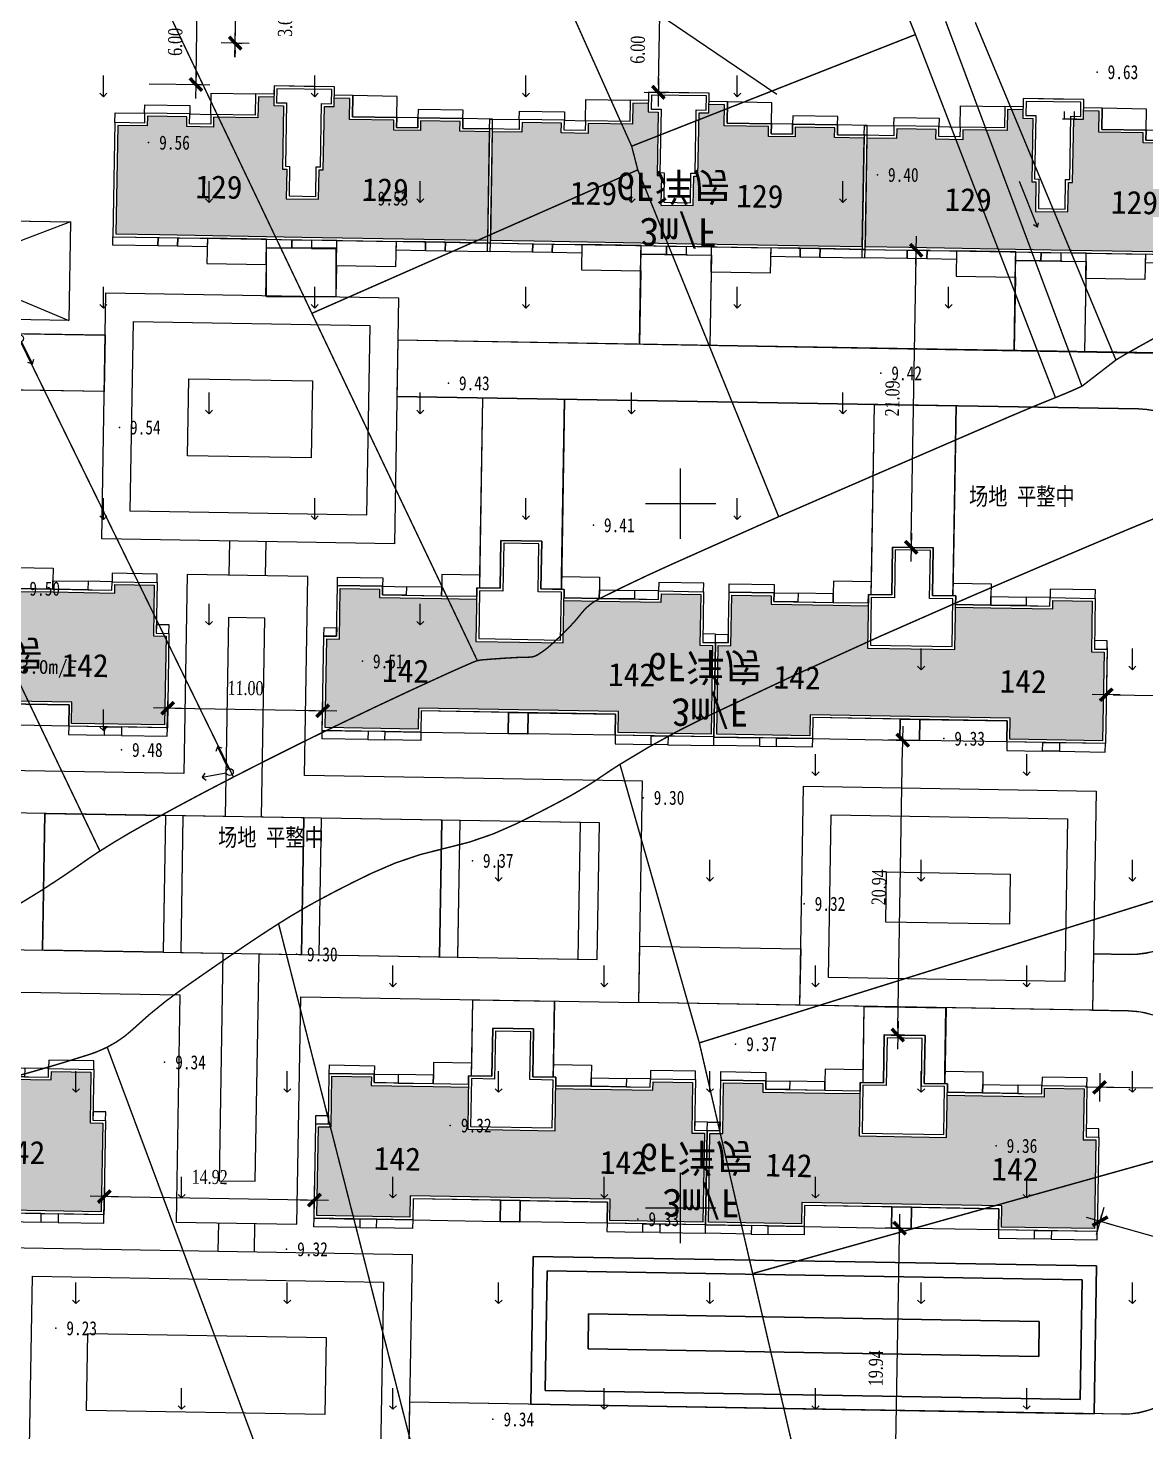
# Model space of a CAD drawing. Header units: millimetres. Extents: x -439850 to 440374, y 3556331 to 3581716.
# Drawn here: x 439839.4 to 439918.8, y 3581434.3 to 3581533.9 of the extents above; entities that cross this region are included whole.
import ezdxf
from ezdxf.enums import TextEntityAlignment as Align

# ---------------------------------------------------------------- set-up
doc = ezdxf.new("R2010")
doc.units = ezdxf.units.MM
doc.header["$LTSCALE"] = 1000
doc.header["$MEASUREMENT"] = 0
for name, color, linetype in [('18标注', 7, 'Continuous'), ('dx', 250, 'Continuous'), ('建筑外轮廓线', 6, 'Continuous'), ('文字', 7, 'Continuous'), ('标注', 7, 'Continuous'), ('道路', 7, 'Continuous'), ('铺装', 6, 'Continuous')]:
    doc.layers.add(name, color=color, linetype=linetype)
doc.styles.add('-黑体', font='simhei.ttf')
doc.styles.add('HZ', font='', dxfattribs={"width": 0.8})
doc.styles.add('坐标标注', font='times.ttf', dxfattribs={"width": 0.75})
doc.styles.add('样式 1', font='simhei.ttf')
doc.styles.get('HZ').set_extended_font_data('SimSun')
doc.dimstyles.new('FAST', dxfattribs={"dimtxt": 1, "dimasz": 0.5, "dimexe": 0.5, "dimexo": 0.5, "dimgap": 1, "dimtad": 1, "dimzin": 4, "dimdsep": 46, "dimtxsty": '坐标标注', "dimblk": '尺寸起止点', "dimcen": 1, "dimadec": 1, "dimazin": 1, "dimtfac": 1, "dimtmove": 2, "dimatfit": 3, "dimldrblk": 'ARCHTICK', "dimfxl": 1.25, "dimarcsym": 0})

# ---------------------------------------------------------------- blocks, each defined once
blk = doc.blocks.new('GC120')
for p, q in [((0, -1.5), (0, 1.5)), ((-0.5, -1), (0, -1.5)), ((0, -1.5), (-0.5, -1)), ((0, -1.5), (0.5, -1))]:
    blk.add_line(p, q)
blk = doc.blocks.new('GC119')
for p, q in [((-1, 0), (1, 0)), ((-0.7, 0), (-0.7, 1)), ((0.7, 0), (0.7, 1))]:
    blk.add_line(p, q)
blk = doc.blocks.new('GC264')
at = {"linetype": 'Continuous'}
for p, q in [((0, 0), (7, 0)), ((7, 0), (6.5, 0.4)), ((7, 0), (6.5, -0.4))]:
    blk.add_line(p, q, dxfattribs=at)
blk = doc.blocks.new('GC154')
for p, q in [((4, 0), (0.5, 0)), ((4, 0), (3.5, 0.5)), ((3.5, -0.5), (4, 0))]:
    blk.add_line(p, q)
blk.add_circle((0, 0), 0.5)
blk = doc.blocks.new('agdfhafdgasfaf')
at = {"ltscale": 0.02}
h = blk.add_hatch(color=31, dxfattribs=at)
h.dxf.hatch_style = 1
h.paths.add_polyline_path([(439567.911, 3580675.675), (439567.011, 3580675.675), (439567.011, 3580679.275), (439564.211, 3580679.275), (439564.211, 3580678.675), (439559.811, 3580678.675), (439557.311, 3580678.675), (439557.311, 3580675.675), (439551.111, 3580675.675), (439551.111, 3580678.675), (439548.611, 3580678.675), (439544.211, 3580678.675), (439544.211, 3580679.275), (439541.411, 3580679.275), (439541.411, 3580675.675), (439540.511, 3580675.675), (439540.511, 3580669.375), (439547.111, 3580669.375), (439547.111, 3580670.875), (439561.311, 3580670.875), (439561.311, 3580669.375), (439567.911, 3580669.375)])
h.paths.add_polyline_path([(439560.037, 3580672.273), (439564.373, 3580672.296), (439564.36, 3580674.698), (439560.025, 3580674.675)], flags=24)
h.paths.add_polyline_path([(439543.976, 3580672.296), (439548.311, 3580672.273), (439548.324, 3580674.676), (439543.989, 3580674.698)], flags=24)
at = {"layer": '建筑外轮廓线', "color": 6}
blk.add_lwpolyline([(439540.311, 3580675.875), (439541.211, 3580675.875), (439541.211, 3580679.475), (439544.411, 3580679.475), (439544.411, 3580678.875), (439548.611, 3580678.875), (439551.111, 3580678.875), (439551.111, 3580679.475), (439551.111, 3580679.475), (439552.761, 3580679.475), (439552.761, 3580682.875), (439555.661, 3580682.875), (439555.661, 3580679.475), (439557.311, 3580679.475), (439557.311, 3580679.475), (439557.311, 3580679.475), (439557.311, 3580678.875), (439559.811, 3580678.875), (439564.011, 3580678.875), (439564.011, 3580679.475), (439567.211, 3580679.475), (439567.211, 3580675.875), (439568.111, 3580675.875), (439568.111, 3580669.175), (439561.111, 3580669.175), (439561.111, 3580670.675), (439561.111, 3580670.675), (439547.311, 3580670.675), (439547.311, 3580669.175), (439547.311, 3580669.175), (439540.311, 3580669.175), (439540.311, 3580675.875)], dxfattribs=at)
blk.add_lwpolyline([(439551.111, 3580679.475), (439551.111, 3580675.675), (439557.311, 3580675.675), (439557.311, 3580679.475), (439555.661, 3580679.475), (439555.661, 3580682.875), (439552.761, 3580682.875), (439552.761, 3580679.475)], close=True, dxfattribs=at)
at = {"layer": '建筑外轮廓线', "color": 8}
for points in [[(439551.311, 3580679.275), (439551.311, 3580675.875), (439557.111, 3580675.875), (439557.111, 3580679.275), (439555.461, 3580679.275), (439555.461, 3580682.675), (439552.961, 3580682.675), (439552.961, 3580679.275)], [(439541.211, 3580680.075), (439544.411, 3580680.075), (439544.411, 3580679.475), (439541.211, 3580679.475)], [(439567.211, 3580680.075), (439564.011, 3580680.075), (439564.011, 3580679.475), (439567.211, 3580679.475)], [(439544.411, 3580679.475), (439546.111, 3580679.475), (439546.111, 3580678.875), (439544.411, 3580678.875)], [(439546.111, 3580678.875), (439548.611, 3580678.875), (439548.611, 3580679.475), (439546.111, 3580679.475)], [(439562.311, 3580678.875), (439559.811, 3580678.875), (439559.811, 3580679.475), (439562.311, 3580679.475)], [(439564.011, 3580679.475), (439562.311, 3580679.475), (439562.311, 3580678.875), (439564.011, 3580678.875)], [(439540.311, 3580676.475), (439541.211, 3580676.475), (439541.211, 3580675.875), (439540.311, 3580675.875)], [(439568.111, 3580676.475), (439567.211, 3580676.475), (439567.211, 3580675.875), (439568.111, 3580675.875)], [(439553.511, 3580670.675), (439547.311, 3580670.675), (439547.311, 3580669.175), (439553.511, 3580669.175)], [(439553.511, 3580669.175), (439554.911, 3580669.175), (439554.911, 3580670.675), (439553.511, 3580670.675)], [(439554.911, 3580669.175), (439553.511, 3580669.175), (439553.511, 3580670.675), (439554.911, 3580670.675)], [(439554.911, 3580670.675), (439561.111, 3580670.675), (439561.111, 3580669.175), (439554.911, 3580669.175)], [(439540.311, 3580669.175), (439543.561, 3580669.175), (439543.561, 3580668.575), (439540.311, 3580668.575)], [(439543.561, 3580668.575), (439544.761, 3580668.575), (439544.761, 3580669.175), (439543.561, 3580669.175)], [(439544.761, 3580669.175), (439547.311, 3580669.175), (439547.311, 3580668.575), (439544.761, 3580668.575)], [(439563.661, 3580669.175), (439561.111, 3580669.175), (439561.111, 3580668.575), (439563.661, 3580668.575)], [(439564.861, 3580668.575), (439563.661, 3580668.575), (439563.661, 3580669.175), (439564.861, 3580669.175)], [(439568.111, 3580669.175), (439564.861, 3580669.175), (439564.861, 3580668.575), (439568.111, 3580668.575)]]:
    blk.add_lwpolyline(points, close=True, dxfattribs=at)
for points in [[(439551.311, 3580680.375), (439548.611, 3580680.375), (439548.611, 3580679.475), (439548.611, 3580678.875), (439551.111, 3580678.875), (439551.111, 3580678.875), (439551.111, 3580679.475), (439551.311, 3580679.475), (439551.311, 3580680.375)], [(439557.111, 3580680.375), (439559.811, 3580680.375), (439559.811, 3580679.475), (439559.811, 3580678.875), (439557.311, 3580678.875), (439557.311, 3580678.875), (439557.311, 3580679.475), (439557.111, 3580679.475), (439557.111, 3580680.375)], [(439557.111, 3580680.375), (439559.811, 3580680.375), (439559.811, 3580679.475), (439559.811, 3580678.875), (439557.311, 3580678.875), (439557.311, 3580678.875), (439557.311, 3580679.475), (439557.111, 3580679.475), (439557.111, 3580680.375)], [(439557.311, 3580678.675), (439559.811, 3580678.675), (439564.211, 3580678.675), (439564.211, 3580679.275), (439567.011, 3580679.275), (439567.011, 3580675.675), (439567.911, 3580675.675), (439567.911, 3580669.375), (439561.311, 3580669.375), (439561.311, 3580670.875), (439547.111, 3580670.875), (439547.111, 3580669.375), (439540.511, 3580669.375), (439540.511, 3580675.675), (439541.411, 3580675.675), (439541.411, 3580679.275), (439544.211, 3580679.275), (439544.211, 3580678.675), (439548.611, 3580678.675), (439551.111, 3580678.675)]]:
    blk.add_lwpolyline(points, dxfattribs=at)
at = {"layer": '建筑外轮廓线', "color": 3, "style": '样式 1'}
for rotation, p in [(359.70252, (439546.15, 3580673.504)), (0.29748, (439562.199, 3580673.504))]:
    blk.add_text('142', height=1.6384, rotation=rotation, dxfattribs=at).set_placement(p, align=Align.MIDDLE_CENTER)
blk = doc.blocks.new('sagfghag5ag1asdfagsd')
at = {"ltscale": 0.02}
h = blk.add_hatch(color=121, dxfattribs=at)
h.dxf.hatch_style = 1
h.paths.add_polyline_path([(439529.794, 3580670), (439527.694, 3580670), (439527.694, 3580670.7), (439524.894, 3580670.7), (439524.894, 3580670), (439522.994, 3580670), (439522.994, 3580670.7), (439519.844, 3580670.7), (439519.844, 3580672.2), (439518.744, 3580672.2), (439518.744, 3580671.6), (439518.044, 3580671.6), (439518.044, 3580667.1), (439517.744, 3580667.1), (439517.744, 3580665), (439515.444, 3580665), (439515.444, 3580667.1), (439515.144, 3580667.1), (439515.144, 3580671.6), (439514.444, 3580671.6), (439514.444, 3580672.2), (439513.344, 3580672.2), (439513.344, 3580670.7), (439510.194, 3580670.7), (439510.194, 3580670), (439508.294, 3580670), (439508.294, 3580670.7), (439505.494, 3580670.7), (439505.494, 3580670), (439503.394, 3580670), (439503.394, 3580662.3), (439506.494, 3580662.3), (439516.594, 3580662.3), (439526.694, 3580662.3), (439529.794, 3580662.3)])
h.paths.add_polyline_path([(439520.287, 3580664.536), (439524.631, 3580664.527), (439524.636, 3580666.957), (439520.292, 3580666.966)], flags=24)
h.paths.add_polyline_path([(439508.483, 3580664.527), (439512.827, 3580664.536), (439512.823, 3580666.966), (439508.478, 3580666.957)], flags=24)
at = {"layer": '建筑外轮廓线', "color": 6}
blk.add_lwpolyline([(439516.594, 3580673), (439514.444, 3580673), (439514.444, 3580672.4), (439513.144, 3580672.4), (439513.144, 3580670.9), (439509.994, 3580670.9), (439509.994, 3580670.2), (439508.494, 3580670.2), (439508.494, 3580670.9), (439505.294, 3580670.9), (439505.294, 3580670.2), (439503.194, 3580670.2), (439503.194, 3580662.1), (439506.494, 3580662.1), (439516.594, 3580662.1), (439526.694, 3580662.1), (439529.994, 3580662.1), (439529.994, 3580670.2), (439527.894, 3580670.2), (439527.894, 3580670.9), (439524.694, 3580670.9), (439524.694, 3580670.2), (439523.194, 3580670.2), (439523.194, 3580670.9), (439520.044, 3580670.9), (439520.044, 3580672.4), (439518.744, 3580672.4), (439518.744, 3580673), (439516.594, 3580673)], dxfattribs=at)
blk.add_lwpolyline([(439514.444, 3580673), (439514.444, 3580671.6), (439515.144, 3580671.6), (439515.144, 3580667.1), (439515.444, 3580667.1), (439515.444, 3580665), (439517.744, 3580665), (439517.744, 3580667.1), (439518.044, 3580667.1), (439518.044, 3580671.6), (439518.744, 3580671.6), (439518.744, 3580673)], close=True, dxfattribs=at)
at = {"layer": '建筑外轮廓线', "color": 8}
for points in [[(439514.644, 3580672.8), (439514.644, 3580671.8), (439515.344, 3580671.8), (439515.344, 3580667.3), (439515.644, 3580667.3), (439515.644, 3580665.2), (439517.544, 3580665.2), (439517.544, 3580667.3), (439517.844, 3580667.3), (439517.844, 3580671.8), (439518.544, 3580671.8), (439518.544, 3580672.8)], [(439509.994, 3580670.9), (439509.994, 3580672.4), (439513.144, 3580672.4), (439513.144, 3580670.9)], [(439523.194, 3580670.9), (439523.194, 3580672.4), (439520.044, 3580672.4), (439520.044, 3580670.9)], [(439503.194, 3580670.9), (439505.294, 3580670.9), (439505.294, 3580670.2), (439503.194, 3580670.2)], [(439505.294, 3580671.5), (439508.494, 3580671.5), (439508.494, 3580670.9), (439505.294, 3580670.9)], [(439508.494, 3580670.9), (439509.994, 3580670.9), (439509.994, 3580670.2), (439508.494, 3580670.2)], [(439524.694, 3580670.9), (439523.194, 3580670.9), (439523.194, 3580670.2), (439524.694, 3580670.2)], [(439527.894, 3580671.5), (439524.694, 3580671.5), (439524.694, 3580670.9), (439527.894, 3580670.9)], [(439529.994, 3580670.9), (439527.894, 3580670.9), (439527.894, 3580670.2), (439529.994, 3580670.2)], [(439503.194, 3580662.1), (439506.394, 3580662.1), (439506.394, 3580661.5), (439503.194, 3580661.5)], [(439506.394, 3580662.1), (439507.794, 3580662.1), (439507.794, 3580661.5), (439506.394, 3580661.5)], [(439507.794, 3580662.1), (439509.894, 3580662.1), (439509.894, 3580661.5), (439507.794, 3580661.5)], [(439509.894, 3580662.1), (439509.894, 3580660.3), (439514.094, 3580660.3), (439514.094, 3580662.1)], [(439514.094, 3580662.1), (439515.894, 3580662.1), (439515.894, 3580661.5), (439514.094, 3580661.5)], [(439515.894, 3580662.1), (439517.294, 3580662.1), (439517.294, 3580661.5), (439515.894, 3580661.5)], [(439519.094, 3580662.1), (439517.294, 3580662.1), (439517.294, 3580661.5), (439519.094, 3580661.5)], [(439523.294, 3580662.1), (439523.294, 3580660.3), (439519.094, 3580660.3), (439519.094, 3580662.1)], [(439525.394, 3580662.1), (439523.294, 3580662.1), (439523.294, 3580661.5), (439525.394, 3580661.5)], [(439526.794, 3580662.1), (439525.394, 3580662.1), (439525.394, 3580661.5), (439526.794, 3580661.5)], [(439529.994, 3580662.1), (439526.794, 3580662.1), (439526.794, 3580661.5), (439529.994, 3580661.5)]]:
    blk.add_lwpolyline(points, close=True, dxfattribs=at)
blk.add_lwpolyline([(439514.444, 3580672.2), (439513.344, 3580672.2), (439513.344, 3580670.7), (439510.194, 3580670.7), (439510.194, 3580670), (439508.294, 3580670), (439508.294, 3580670.7), (439505.494, 3580670.7), (439505.494, 3580670), (439503.394, 3580670), (439503.394, 3580662.3), (439506.494, 3580662.3), (439516.594, 3580662.3), (439526.694, 3580662.3), (439529.794, 3580662.3), (439529.794, 3580670), (439527.694, 3580670), (439527.694, 3580670.7), (439524.894, 3580670.7), (439524.894, 3580670), (439522.994, 3580670), (439522.994, 3580670.7), (439519.844, 3580670.7), (439519.844, 3580672.2), (439518.744, 3580672.2)], dxfattribs=at)
at = {"layer": '建筑外轮廓线', "color": 3, "style": '样式 1'}
for rotation, p in [(0.11317, (439510.653, 3580665.756)), (359.88683, (439522.461, 3580665.756))]:
    blk.add_text('129', height=1.6384, rotation=rotation, dxfattribs=at).set_placement(p, align=Align.MIDDLE_CENTER)
blk = doc.blocks.new('saffaghtedy')
at = {"layer": '道路', "color": 145, "ltscale": 0.02}
blk.add_line((-7.1, 91.868), (10.4, 84.868), dxfattribs=at)
blk.add_lwpolyline([(10.4, 91.868), (10.4, 84.868), (-7.1, 84.868), (-7.1, 91.868)], close=True, dxfattribs=at)
blk.add_lwpolyline([(10.4, 91.868), (-7.1, 84.868)], dxfattribs=at)
blk = doc.blocks.new('尺寸起止点')
for p, q in [((0, -2), (0, 2)), ((-2, 0), (2, 0))]:
    blk.add_line(p, q)
blk.add_lwpolyline([(-0.88, -0.88, 0.5, 0.5, 0), (0.88, 0.88, 0, 0, 0)], format="xyseb")
blk = doc.blocks.new('*D104')
at = {"layer": '18标注', "color": 0, "lineweight": -2, "ltscale": 0.02, "transparency": 16777216}
for p, q in [((439849.28, 3581484.163), (439849.314, 3581486.157)), ((439849.806, 3581485.649), (439859.809, 3581485.48)), ((439860.284, 3581483.977), (439860.317, 3581485.971))]:
    blk.add_line(p, q, dxfattribs=at)
at = {"layer": 'Defpoints', "color": 0, "ltscale": 0.02, "transparency": 16777216}
for p in [(439860.309, 3581485.471), (439849.272, 3581483.663), (439860.275, 3581483.477)]:
    blk.add_point(p, dxfattribs=at)
at = {"layer": '18标注', "color": 0, "lineweight": -2, "ltscale": 0.02, "transparency": 16777216, "xscale": 0.5, "yscale": 0.5, "zscale": 0.5}
for p, rotation in [((439849.306, 3581485.657), 179.031662861046), ((439860.309, 3581485.471), 359.031662861046)]:
    blk.add_blockref('尺寸起止点', p, dxfattribs=dict(at, rotation=rotation))
at = {"layer": '18标注', "color": 0, "ltscale": 0.02, "transparency": 16777216, "insert": (439854.833, 3581487.074), "char_height": 1, "attachment_point": 5, "rotation": 359.03166, "style": '坐标标注'}
blk.add_mtext('11.00', dxfattribs=at)
blk = doc.blocks.new('_ArchTick')
at = {"color": 0, "linetype": 'ByBlock', "const_width": 0.4}
blk.add_lwpolyline([(-0.5, -0.5), (0.5, 0.5)], dxfattribs=at)
blk = doc.blocks.new('*D105')
at = {"layer": '18标注', "color": 0, "lineweight": -2, "ltscale": 0.02, "transparency": 16777216}
for p, q in [((439844.78, 3581449.595), (439844.812, 3581451.485)), ((439859.698, 3581449.343), (439859.73, 3581451.233)), ((439845.304, 3581450.977), (439859.222, 3581450.741))]:
    blk.add_line(p, q, dxfattribs=at)
at = {"layer": 'Defpoints', "color": 0, "ltscale": 0.02, "transparency": 16777216}
for p in [(439859.722, 3581450.733), (439844.772, 3581449.095), (439859.69, 3581448.843)]:
    blk.add_point(p, dxfattribs=at)
at = {"layer": '18标注', "color": 0, "lineweight": -2, "ltscale": 0.02, "transparency": 16777216, "xscale": 0.5, "yscale": 0.5, "zscale": 0.5}
for p, rotation in [((439844.804, 3581450.985), 179.031662861046), ((439859.722, 3581450.733), 359.031662861046)]:
    blk.add_blockref('尺寸起止点', p, dxfattribs=dict(at, rotation=rotation))
at = {"layer": '18标注', "color": 0, "ltscale": 0.02, "transparency": 16777216, "insert": (439852.288, 3581452.369), "char_height": 1, "attachment_point": 5, "rotation": 359.03166, "style": '坐标标注'}
blk.add_mtext('14.92', dxfattribs=at)
blk = doc.blocks.new('*D68')
at = {"layer": '18标注', "color": 0, "lineweight": -2, "ltscale": 0.02, "transparency": 16777216}
for p, q in [((439900.791, 3581448.748), (439900.765, 3581448.749)), ((439900.936, 3581429.304), (439901.256, 3581448.24)), ((439900.454, 3581428.812), (439900.428, 3581428.812))]:
    blk.add_line(p, q, dxfattribs=at)
at = {"layer": 'Defpoints', "color": 0, "ltscale": 0.02, "transparency": 16777216}
for p in [(439901.265, 3581448.74), (439901.291, 3581448.74), (439900.954, 3581428.804)]:
    blk.add_point(p, dxfattribs=at)
at = {"layer": '18标注', "color": 0, "lineweight": -2, "ltscale": 0.02, "transparency": 16777216, "xscale": 0.5, "yscale": 0.5, "zscale": 0.5}
for p, rotation in [((439901.265, 3581448.74), 89.03166356674527), ((439900.928, 3581428.804), 269.0316635667453)]:
    blk.add_blockref('尺寸起止点', p, dxfattribs=dict(at, rotation=rotation))
at = {"layer": '18标注', "color": 0, "ltscale": 0.02, "transparency": 16777216, "insert": (439899.586, 3581438.798), "char_height": 1, "attachment_point": 5, "rotation": 89.03166, "style": '坐标标注'}
blk.add_mtext('19.94', dxfattribs=at)
blk = doc.blocks.new('*D112')
at = {"layer": '18标注', "color": 0, "lineweight": -2, "ltscale": 0.02, "transparency": 16777216}
for p, q in [((439901.03, 3581483.389), (439901.991, 3581483.372)), ((439901.146, 3581462.944), (439901.483, 3581482.881)), ((439900.676, 3581462.452), (439901.637, 3581462.436))]:
    blk.add_line(p, q, dxfattribs=at)
at = {"layer": 'Defpoints', "color": 0, "ltscale": 0.02, "transparency": 16777216}
for p in [(439900.53, 3581483.397), (439901.491, 3581483.381), (439900.176, 3581462.461)]:
    blk.add_point(p, dxfattribs=at)
at = {"layer": '18标注', "color": 0, "lineweight": -2, "ltscale": 0.02, "transparency": 16777216, "xscale": 0.5, "yscale": 0.5, "zscale": 0.5}
for p, rotation in [((439901.491, 3581483.381), 89.03166356674527), ((439901.138, 3581462.445), 269.0316635667453)]:
    blk.add_blockref('尺寸起止点', p, dxfattribs=dict(at, rotation=rotation))
at = {"layer": '18标注', "color": 0, "ltscale": 0.02, "transparency": 16777216, "insert": (439899.805, 3581472.938), "char_height": 1, "attachment_point": 5, "rotation": 89.03166, "style": '坐标标注'}
blk.add_mtext('20.94', dxfattribs=at)
blk = doc.blocks.new('*D69')
at = {"layer": '18标注', "color": 0, "lineweight": -2, "ltscale": 0.02, "transparency": 16777216}
for p, q in [((439902.624, 3581518.159), (439902.946, 3581518.154)), ((439902.098, 3581497.573), (439902.438, 3581517.662)), ((439902.267, 3581497.07), (439902.59, 3581497.064))]:
    blk.add_line(p, q, dxfattribs=at)
at = {"layer": 'Defpoints', "color": 0, "ltscale": 0.02, "transparency": 16777216}
for p in [(439902.124, 3581518.168), (439902.446, 3581518.162), (439901.767, 3581497.078)]:
    blk.add_point(p, dxfattribs=at)
at = {"layer": '18标注', "color": 0, "lineweight": -2, "ltscale": 0.02, "transparency": 16777216, "xscale": 0.5, "yscale": 0.5, "zscale": 0.5}
for p, rotation in [((439902.446, 3581518.162), 89.03166356674527), ((439902.09, 3581497.073), 269.0316635667453)]:
    blk.add_blockref('尺寸起止点', p, dxfattribs=dict(at, rotation=rotation))
at = {"layer": '18标注', "color": 0, "ltscale": 0.02, "transparency": 16777216, "insert": (439900.758, 3581507.643), "char_height": 1, "attachment_point": 5, "rotation": 89.03166, "style": '坐标标注'}
blk.add_mtext('21.09', dxfattribs=at)
blk = doc.blocks.new('*D115')
at = {"layer": '18标注', "color": 0, "lineweight": -2, "ltscale": 0.02, "transparency": 16777216}
for p, q in [((439915.992, 3581489.937), (439915.928, 3581486.107)), ((439942.728, 3581489.485), (439942.663, 3581485.655)), ((439916.436, 3581486.598), (439942.171, 3581486.163))]:
    blk.add_line(p, q, dxfattribs=at)
at = {"layer": 'Defpoints', "color": 0, "ltscale": 0.02, "transparency": 16777216}
for p in [(439916.001, 3581490.437), (439942.736, 3581489.985), (439942.671, 3581486.155)]:
    blk.add_point(p, dxfattribs=at)
at = {"layer": '18标注', "color": 0, "lineweight": -2, "ltscale": 0.02, "transparency": 16777216, "xscale": 0.5, "yscale": 0.5, "zscale": 0.5}
for p, rotation in [((439915.936, 3581486.607), 179.0316635667452), ((439942.671, 3581486.155), 359.0316635667453)]:
    blk.add_blockref('尺寸起止点', p, dxfattribs=dict(at, rotation=rotation))
at = {"layer": '18标注', "color": 0, "ltscale": 0.02, "transparency": 16777216, "insert": (439929.329, 3581487.891), "char_height": 1, "attachment_point": 5, "rotation": 359.03166, "style": '坐标标注'}
blk.add_mtext('26.74', dxfattribs=at)
blk = doc.blocks.new('*D116')
at = {"layer": '18标注', "color": 0, "lineweight": -2, "ltscale": 0.02, "transparency": 16777216}
for p, q in [((439915.463, 3581458.634), (439915.456, 3581458.235)), ((439941.7, 3581458.292), (439915.965, 3581458.727)), ((439942.198, 3581458.182), (439942.192, 3581457.783))]:
    blk.add_line(p, q, dxfattribs=at)
at = {"layer": 'Defpoints', "color": 0, "ltscale": 0.02, "transparency": 16777216}
for p in [(439915.472, 3581459.133), (439915.465, 3581458.735), (439942.207, 3581458.682)]:
    blk.add_point(p, dxfattribs=at)
at = {"layer": '18标注', "color": 0, "lineweight": -2, "ltscale": 0.02, "transparency": 16777216, "xscale": 0.5, "yscale": 0.5, "zscale": 0.5}
for p, rotation in [((439915.465, 3581458.735), 179.0316635507803), ((439942.2, 3581458.283), 359.0316635507804)]:
    blk.add_blockref('尺寸起止点', p, dxfattribs=dict(at, rotation=rotation))
at = {"layer": '18标注', "color": 0, "ltscale": 0.02, "transparency": 16777216, "insert": (439928.858, 3581460.019), "char_height": 1, "attachment_point": 5, "rotation": 359.03166, "style": '坐标标注'}
blk.add_mtext('26.74', dxfattribs=at)
blk = doc.blocks.new('*D117')
at = {"layer": '18标注', "color": 0, "lineweight": -2, "ltscale": 0.02, "transparency": 16777216}
for p, q in [((439915.428, 3581448.984), (439915.634, 3581449.714)), ((439915.979, 3581449.097), (439941.633, 3581441.849)), ((439942.044, 3581441.465), (439942.25, 3581442.195))]:
    blk.add_line(p, q, dxfattribs=at)
at = {"layer": 'Defpoints', "color": 0, "ltscale": 0.02, "transparency": 16777216}
for p in [(439915.292, 3581448.503), (439942.114, 3581441.714), (439941.908, 3581440.984)]:
    blk.add_point(p, dxfattribs=at)
at = {"layer": '18标注', "color": 0, "lineweight": -2, "ltscale": 0.02, "transparency": 16777216, "xscale": 0.5, "yscale": 0.5, "zscale": 0.5}
for p, rotation in [((439915.498, 3581449.233), 164.2246051124741), ((439942.114, 3581441.714), 344.2246051124741)]:
    blk.add_blockref('尺寸起止点', p, dxfattribs=dict(at, rotation=rotation))
at = {"layer": '18标注', "color": 0, "ltscale": 0.02, "transparency": 16777216, "insert": (439929.217, 3581446.926), "char_height": 1, "attachment_point": 5, "rotation": 344.22461, "style": '坐标标注'}
blk.add_mtext('27.66', dxfattribs=at)
blk = doc.blocks.new('*D85')
at = {"layer": '18标注', "color": 0, "lineweight": -2, "ltscale": 0.02, "transparency": 16777216}
for p, q in [((439848.091, 3581535.983), (439851.91, 3581535.919)), ((439851.317, 3581530.428), (439851.401, 3581535.427)), ((439847.989, 3581529.984), (439851.808, 3581529.92))]:
    blk.add_line(p, q, dxfattribs=at)
at = {"layer": 'Defpoints', "color": 0, "ltscale": 0.02, "transparency": 16777216}
for p in [(439847.591, 3581535.992), (439851.41, 3581535.927), (439847.489, 3581529.993)]:
    blk.add_point(p, dxfattribs=at)
at = {"layer": '18标注', "color": 0, "lineweight": -2, "ltscale": 0.02, "transparency": 16777216, "xscale": 0.5, "yscale": 0.5, "zscale": 0.5}
for p, rotation in [((439851.41, 3581535.927), 89.03166395466577), ((439851.308, 3581529.928), 269.0316639546658)]:
    blk.add_blockref('尺寸起止点', p, dxfattribs=dict(at, rotation=rotation))
at = {"layer": '18标注', "color": 0, "ltscale": 0.02, "transparency": 16777216, "insert": (439849.849, 3581532.953), "char_height": 1, "attachment_point": 5, "rotation": 89.03166, "style": '坐标标注'}
blk.add_mtext('6.00', dxfattribs=at)
blk = doc.blocks.new('*D86')
at = {"layer": '18标注', "color": 0, "lineweight": -2, "ltscale": 0.02, "transparency": 16777216}
for p, q in [((439854.159, 3581536.361), (439854.167, 3581536.861)), ((439854.05, 3581535.862), (439854.65, 3581535.852)), ((439854.099, 3581532.864), (439854.15, 3581535.861)), ((439853.999, 3581532.866), (439854.599, 3581532.856)), ((439854.091, 3581532.364), (439854.083, 3581531.864))]:
    blk.add_line(p, q, dxfattribs=at)
at = {"layer": 'Defpoints', "color": 0, "ltscale": 0.02, "transparency": 16777216}
for p in [(439853.55, 3581535.871), (439854.15, 3581535.861), (439853.499, 3581532.874)]:
    blk.add_point(p, dxfattribs=at)
at = {"layer": '18标注', "color": 0, "lineweight": -2, "ltscale": 0.02, "transparency": 16777216, "xscale": 0.5, "yscale": 0.5, "zscale": 0.5}
for p, rotation in [((439854.15, 3581535.861), 269.0316639546658), ((439854.099, 3581532.864), 89.03166395466577)]:
    blk.add_blockref('尺寸起止点', p, dxfattribs=dict(at, rotation=rotation))
at = {"layer": '18标注', "color": 0, "ltscale": 0.02, "transparency": 16777216, "insert": (439857.655, 3581534.303), "char_height": 1, "attachment_point": 5, "rotation": 89.03166, "style": '坐标标注'}
blk.add_mtext('3.00', dxfattribs=at)
blk = doc.blocks.new('*D87')
at = {"layer": '18标注', "color": 0, "lineweight": -2, "ltscale": 0.02, "transparency": 16777216}
for p, q in [((439884.149, 3581529.873), (439884.233, 3581534.872)), ((439884.476, 3581535.368), (439884.742, 3581535.364)), ((439884.374, 3581529.369), (439884.64, 3581529.365))]:
    blk.add_line(p, q, dxfattribs=at)
at = {"layer": 'Defpoints', "color": 0, "ltscale": 0.02, "transparency": 16777216}
for p in [(439883.976, 3581535.377), (439884.242, 3581535.372), (439883.874, 3581529.378)]:
    blk.add_point(p, dxfattribs=at)
at = {"layer": '18标注', "color": 0, "lineweight": -2, "ltscale": 0.02, "transparency": 16777216, "xscale": 0.5, "yscale": 0.5, "zscale": 0.5}
for p, rotation in [((439884.242, 3581535.372), 89.03166395466577), ((439884.14, 3581529.373), 269.0316639546658)]:
    blk.add_blockref('尺寸起止点', p, dxfattribs=dict(at, rotation=rotation))
at = {"layer": '18标注', "color": 0, "ltscale": 0.02, "transparency": 16777216, "insert": (439882.681, 3581532.398), "char_height": 1, "attachment_point": 5, "rotation": 89.03166, "style": '坐标标注'}
blk.add_mtext('6.00', dxfattribs=at)

msp = doc.modelspace()

# ---------------------------------------------------------------- linework, layer by layer
at = {"layer": 'dx', "color": 250, "linetype": 'Continuous'}
for p, q in [((439885.723, 3581497.674), (439885.723, 3581502.674)), ((439883.223, 3581500.174), (439888.223, 3581500.174)), ((439885.723, 3581447.674), (439885.723, 3581452.674)), ((439883.223, 3581450.174), (439888.223, 3581450.174))]:
    msp.add_line(p, q, dxfattribs=at)
at = {"layer": 'dx', "color": 250, "linetype": 'Continuous', "const_width": 0.1, "flags": 128}
for points in [[(439912.33, 3581507.702), (439902.388, 3581533.473), (439888.842, 3581567.221)], [(439867.363, 3581558.768), (439882.244, 3581525.549)], [(439871.293, 3581489.023), (439841.967, 3581550.573)], [(439823.775, 3581542.515), (439853.974, 3581480.763)], [(439904.54, 3581534.408), (439914.205, 3581508.522)], [(439916.611, 3581510.395), (439906.639, 3581534.341)], [(439902.388, 3581533.473), (439882.244, 3581525.549)], [(439892.682, 3581499.244), (439882.678, 3581523.87), (439882.244, 3581525.549)], [(439882.678, 3581523.87), (439859.543, 3581513.684)], [(439832.421, 3581500.746), (439844.498, 3581475.511)], [(439899.819, 3581414.797), (439895.278, 3581426.298), (439887.05, 3581461.893), (439881.414, 3581481.666)], [(439887.05, 3581461.893), (439934.252, 3581476.634)], [(439873.262, 3581407.284), (439857.178, 3581470.354)], [(439862.964, 3581413.378), (439845.012, 3581461.589)], [(439890.836, 3581445.517), (439931.442, 3581456.891)]]:
    msp.add_lwpolyline(points, dxfattribs=at)
for points in [[(439920.155, 3581512.362, 0.003979), (439917.547, 3581510.92, 0.011142), (439916.631, 3581510.377), (439914.214, 3581508.511, -0.012496), (439912.33, 3581507.702, 0.006891), (439908.897, 3581506.274, 0.000274), (439897.07, 3581501.154, 0.000739), (439892.682, 3581499.244, 0.001604), (439891.215, 3581498.597, 0.000383), (439885.079, 3581495.863, 0.012187), (439879.911, 3581493.402, 0.069394), (439879.082, 3581492.826, 0.041867), (439878.618, 3581492.319, -0.027501), (439877.936, 3581491.529, -0.0071), (439877.25, 3581490.838, -0.007506), (439876.582, 3581490.204, -0.047914), (439875.594, 3581489.454, -0.114443), (439875.096, 3581489.286, -0.023952), (439874.692, 3581489.266, 0.01324), (439873.96, 3581489.245, 0.00711), (439871.671, 3581489.087, 0.042671), (439871.293, 3581489.023, 0.038032), (439871.007, 3581488.925, 0.00522), (439868.993, 3581488.035, 0.006055), (439861.511, 3581484.523, 0.005942), (439853.974, 3581480.763, 0.007861), (439847.636, 3581477.38, 0.015462), (439844.498, 3581475.511, 0.011895), (439843.402, 3581474.774, -0.006876), (439841.519, 3581473.481, -0.01773), (439837.814, 3581471.197, -0.024436)], [(439838.588, 3581459.53, 0.010144), (439843.7, 3581461.055, 0.038248), (439845.012, 3581461.589, 0.072771), (439846.841, 3581462.863, -0.035367), (439850.384, 3581465.746, -0.004058), (439854.705, 3581468.728, -0.0072), (439857.178, 3581470.354, -0.017633), (439859.878, 3581471.944, -0.012579), (439863.791, 3581473.939, -0.059668), (439869.003, 3581475.708, 0.061676), (439874.04, 3581477.44, 0.008913), (439877.287, 3581479.098, 0.016049), (439879.043, 3581480.109, 0.012867), (439880.178, 3581480.852, -0.011805), (439881.414, 3581481.666, -0.027941), (439887.624, 3581485.08, -0.009769), (439906.056, 3581493.471, -0.001883), (439916.056, 3581497.745, -0.004289), (439920.47, 3581499.568, -0.006985)]]:
    msp.add_lwpolyline(points, format="xyb", dxfattribs=at)
at = {"layer": 'dx', "color": 250, "linetype": 'Continuous'}
for p in [(439915.282, 3581530.81, 9.63), (439915.282, 3581530.81, 9.63), (439847.952, 3581525.805, 9.56), (439847.952, 3581525.805, 9.56), (439899.691, 3581523.516, 9.4), (439899.691, 3581523.516, 9.4), (439863.465, 3581521.838, 9.53), (439863.465, 3581521.838, 9.53), (439899.928, 3581509.432, 9.42), (439899.928, 3581509.432, 9.42), (439869.235, 3581508.723, 9.43), (439869.235, 3581508.723, 9.43), (439845.88, 3581505.586, 9.54), (439845.88, 3581505.586, 9.54), (439879.525, 3581498.645, 9.41), (439879.525, 3581498.645, 9.41), (439863.127, 3581488.981, 9.508), (439863.127, 3581488.981, 9.508), (439904.4, 3581483.495, 9.33), (439904.4, 3581483.495, 9.33), (439846.024, 3581482.693, 9.475), (439846.024, 3581482.693, 9.475), (439883.059, 3581479.296, 9.304), (439883.059, 3581479.296, 9.304), (439870.935, 3581474.825, 9.373), (439870.935, 3581474.825, 9.373), (439894.486, 3581471.766, 9.32), (439894.486, 3581471.766, 9.32), (439858.443, 3581468.181, 9.295), (439858.443, 3581468.181, 9.295), (439889.627, 3581461.809, 9.373), (439889.627, 3581461.809, 9.373), (439849.09, 3581460.514, 9.341), (439849.09, 3581460.514, 9.341), (439869.372, 3581456.035, 9.32), (439869.372, 3581456.035, 9.32), (439908.115, 3581454.583, 9.36), (439908.115, 3581454.583, 9.36), (439882.685, 3581449.381, 9.33), (439882.685, 3581449.381, 9.33), (439857.75, 3581447.245, 9.32), (439857.75, 3581447.245, 9.32), (439841.363, 3581441.638, 9.23), (439841.363, 3581441.638, 9.23), (439872.395, 3581435.17, 9.34), (439872.395, 3581435.17, 9.34)]:
    msp.add_point(p, dxfattribs=at)
at = {"layer": '标注', "color": 120, "ltscale": 0.02, "extrusion": (0, 0, -1)}
msp.add_lwpolyline([(-439832.797, 3581544.736), (-439869.714, 3581544.736), (-439892.554, 3581529.231)], dxfattribs=at)
at = {"layer": '道路', "color": 145, "ltscale": 0.02, "extrusion": (0, 0, -1)}
for p, q in [((439856.291, 3581517.142), (439856.254, 3581514.942)), ((439861.29, 3581517.057), (439861.253, 3581514.858)), ((439882.887, 3581516.692), (439882.799, 3581511.493)), ((439887.886, 3581516.608), (439887.798, 3581511.409)), ((439909.483, 3581516.243), (439909.395, 3581511.044)), ((439914.482, 3581516.158), (439914.395, 3581510.959)), ((439844.864, 3581512.134), (439824.775, 3581512.474)), ((439926.028, 3581510.762), (439865.642, 3581511.783)), ((439844.797, 3581508.135), (439824.707, 3581508.474)), ((439918.214, 3581506.894), (439865.575, 3581507.784)), ((439871.473, 3581495.09), (439871.686, 3581507.68)), ((439877.272, 3581494.992), (439877.485, 3581507.582)), ((439899.269, 3581494.62), (439899.482, 3581507.211)), ((439905.068, 3581494.522), (439905.281, 3581507.113)), ((439853.682, 3581495.09), (439853.723, 3581497.517)), ((439856.254, 3581495.047), (439856.295, 3581497.474)), ((439882.814, 3581468.755), (439894.25, 3581468.562)), ((439915.028, 3581468.211), (439917.56, 3581468.168)), ((439870.888, 3581460.455), (439870.964, 3581464.955)), ((439876.687, 3581460.357), (439876.763, 3581464.857)), ((439917.492, 3581464.168), (439882.746, 3581464.756)), ((439898.684, 3581459.986), (439898.76, 3581464.485)), ((439904.483, 3581459.888), (439904.559, 3581464.387)), ((439852.905, 3581449.108), (439852.871, 3581447.108)), ((439855.477, 3581449.065), (439855.443, 3581447.065)), ((439917.008, 3581435.533), (439866.48, 3581436.387))]:
    msp.add_line(p, q, dxfattribs=at)
for points in [[(-439844.915, 3581515.134), (-439865.693, 3581514.783), (-439865.398, 3581497.32), (-439844.62, 3581497.671)], [(-439846.881, 3581513.1), (-439863.66, 3581512.817), (-439863.432, 3581499.353), (-439846.653, 3581499.637)], [(-439850.813, 3581509.033), (-439859.593, 3581508.885), (-439859.5, 3581503.42), (-439850.72, 3581503.569)], [(-439858.476, 3581449.014), (-439858.749, 3581465.161), (-439882.746, 3581464.756), (-439883.012, 3581480.471), (-439859.015, 3581480.877), (-439859.254, 3581494.996), (-439850.682, 3581495.141), (-439850.443, 3581481.022), (-439826.447, 3581481.427), (-439826.181, 3581465.712), (-439850.178, 3581465.306), (-439849.905, 3581449.159)], [(-439855.528, 3581452.064), (-439855.8, 3581468.212), (-439879.797, 3581467.806), (-439879.961, 3581477.523), (-439855.965, 3581477.928), (-439856.203, 3581492.047), (-439853.631, 3581492.091), (-439853.392, 3581477.972), (-439829.396, 3581478.377), (-439829.232, 3581468.661), (-439853.228, 3581468.255), (-439852.955, 3581452.108)], [(-439894.446, 3581480.124), (-439915.224, 3581479.773), (-439914.961, 3581464.211), (-439894.183, 3581464.562)], [(-439849.154, 3581478.043), (-439848.99, 3581468.327), (-439840.418, 3581468.472), (-439840.583, 3581478.188)], [(-439850.393, 3581478.022), (-439850.229, 3581468.306), (-439858.8, 3581468.161), (-439858.964, 3581477.877)], [(-439896.412, 3581478.091), (-439913.19, 3581477.807), (-439912.995, 3581466.245), (-439896.216, 3581466.528)], [(-439860.203, 3581477.856), (-439860.039, 3581468.14), (-439868.61, 3581467.995), (-439868.774, 3581477.712)], [(-439870.046, 3581477.69), (-439869.882, 3581467.974), (-439878.453, 3581467.829), (-439878.618, 3581477.545)], [(-439900.343, 3581474.024), (-439909.123, 3581473.876), (-439909.063, 3581470.312), (-439900.283, 3581470.46)], [(-439837.742, 3581447.364), (-439866.658, 3581446.875), (-439866.362, 3581429.412), (-439837.447, 3581429.901)], [(-439915.251, 3581446.054), (-439875.256, 3581446.73), (-439875.079, 3581436.242), (-439915.073, 3581435.566)], [(-439839.708, 3581445.331), (-439864.624, 3581444.91), (-439864.396, 3581431.446), (-439839.48, 3581431.867)], [(-439914.234, 3581445.071), (-439876.239, 3581445.713), (-439876.096, 3581437.225), (-439914.09, 3581436.583)], [(-439911.184, 3581442.122), (-439879.188, 3581442.663), (-439879.146, 3581440.174), (-439911.141, 3581439.633)], [(-439843.64, 3581441.264), (-439860.557, 3581440.978), (-439860.465, 3581435.513), (-439843.547, 3581435.799)]]:
    msp.add_lwpolyline(points, close=True, dxfattribs=at)
msp.add_lwpolyline([(-439850.178, 3581465.306), (-439849.905, 3581449.159), (-439858.476, 3581449.014), (-439858.749, 3581465.161), (-439882.746, 3581464.756), (-439883.012, 3581480.471), (-439859.015, 3581480.877), (-439859.254, 3581494.996), (-439850.682, 3581495.141), (-439850.443, 3581481.022), (-439826.447, 3581481.427), (-439826.181, 3581465.712), (-439850.178, 3581465.306)], dxfattribs=at)
at = {"layer": '道路', "color": 145, "ltscale": 0.02}
for centre, start, end in [((439918.113, 3581500.895), 359.03166, 89.03167), ((439917.661, 3581474.167), 269.03167, 359.03166), ((439917.391, 3581458.169), 359.03166, 89.03166), ((439917.109, 3581441.532), 269.03166, 359.03166)]:
    msp.add_arc(centre, 6, start, end, dxfattribs=at)
at = {"layer": '铺装', "ltscale": 0.02}
for points in [[(439823.91, 3581520.49), (439842.408, 3581520.177), (439842.289, 3581513.178), (439824.792, 3581513.474, 1)], [(439824.775, 3581512.474), (439844.864, 3581512.134), (439844.797, 3581508.135), (439824.606, 3581508.475, 0.409253)], [(439925.992, 3581510.708), (439865.642, 3581511.783), (439865.575, 3581507.784), (439918.214, 3581506.894, -0.409272), (439924.113, 3581500.895)], [(439923.599, 3581473.307, -0.377534), (439917.56, 3581468.168), (439915.028, 3581468.211), (439914.961, 3581464.211), (439917.492, 3581464.168, -0.414214), (439923.39, 3581458.068)], [(439923.109, 3581441.431, -0.409272), (439917.109, 3581435.532), (439866.48, 3581436.387), (439866.413, 3581432.388), (439916.94, 3581431.534, -0.372164), (439922.789, 3581426.305)]]:
    msp.add_lwpolyline(points, format="xyb", dxfattribs=at)
for points in [[(439856.311, 3581518.342), (439861.253, 3581518.342), (439861.253, 3581514.858), (439856.311, 3581514.858)], [(439882.907, 3581517.892), (439887.907, 3581517.808), (439887.798, 3581511.409), (439882.799, 3581511.493)], [(439909.503, 3581517.443), (439914.503, 3581517.358), (439914.395, 3581510.959), (439909.395, 3581511.044)], [(439844.915, 3581515.134), (439865.693, 3581514.783), (439865.398, 3581497.32), (439844.62, 3581497.671)], [(439846.881, 3581513.1), (439863.66, 3581512.817), (439863.432, 3581499.353), (439846.653, 3581499.637)], [(439850.813, 3581509.033), (439859.593, 3581508.885), (439859.5, 3581503.42), (439850.72, 3581503.569)], [(439871.458, 3581494.19), (439871.686, 3581507.68), (439877.485, 3581507.582), (439877.257, 3581494.092), (439875.807, 3581494.116), (439875.865, 3581497.516), (439872.965, 3581497.565), (439872.908, 3581494.165)], [(439899.254, 3581493.72), (439899.482, 3581507.211), (439905.281, 3581507.113), (439905.053, 3581493.622), (439903.603, 3581493.647), (439903.661, 3581497.046), (439900.761, 3581497.095), (439900.704, 3581493.696)], [(439849.905, 3581449.159), (439858.476, 3581449.014), (439858.749, 3581465.161), (439882.746, 3581464.756), (439883.012, 3581480.471), (439859.015, 3581480.877), (439859.254, 3581494.996), (439850.682, 3581495.141), (439850.443, 3581481.022), (439826.447, 3581481.427), (439826.181, 3581465.712), (439850.178, 3581465.306)], [(439852.955, 3581452.108), (439855.528, 3581452.064), (439855.8, 3581468.212), (439879.797, 3581467.806), (439879.961, 3581477.523), (439855.965, 3581477.928), (439856.203, 3581492.047), (439853.631, 3581492.091), (439853.392, 3581477.972), (439829.396, 3581478.377), (439829.232, 3581468.661), (439853.228, 3581468.255)], [(439894.183, 3581464.562), (439894.446, 3581480.124), (439915.224, 3581479.773), (439914.961, 3581464.211)], [(439896.216, 3581466.528), (439896.412, 3581478.091), (439913.19, 3581477.807), (439912.995, 3581466.245)], [(439900.283, 3581470.46), (439900.343, 3581474.024), (439909.123, 3581473.876), (439909.063, 3581470.312)], [(439882.814, 3581468.755), (439894.25, 3581468.562), (439894.171, 3581464.563), (439882.746, 3581464.756)], [(439870.872, 3581459.556), (439870.964, 3581464.955), (439876.763, 3581464.857), (439876.672, 3581459.458), (439875.222, 3581459.482), (439875.279, 3581462.882), (439872.38, 3581462.923), (439872.322, 3581459.531)], [(439898.668, 3581459.086), (439898.76, 3581464.485), (439904.572, 3581464.387), (439904.468, 3581458.988), (439903.018, 3581459.012), (439903.075, 3581462.412), (439900.176, 3581462.461), (439900.118, 3581459.061)], [(439837.742, 3581447.364), (439866.658, 3581446.875), (439866.362, 3581429.412), (439837.447, 3581429.901)], [(439875.256, 3581446.73), (439915.251, 3581446.054), (439915.073, 3581435.566), (439875.079, 3581436.242)], [(439839.708, 3581445.331), (439864.624, 3581444.91), (439864.396, 3581431.446), (439839.48, 3581431.867)], [(439876.239, 3581445.713), (439914.234, 3581445.071), (439914.09, 3581436.583), (439876.096, 3581437.225)], [(439879.188, 3581442.663), (439911.184, 3581442.122), (439911.141, 3581439.633), (439879.146, 3581440.174)], [(439843.64, 3581441.264), (439860.557, 3581440.978), (439860.465, 3581435.513), (439843.547, 3581435.799)]]:
    msp.add_lwpolyline(points, close=True, dxfattribs=at)
for points in [[(439840.583, 3581478.188), (439840.419, 3581468.512)], [(439849.154, 3581478.043), (439848.991, 3581468.367)], [(439850.392, 3581477.982), (439850.229, 3581468.306)], [(439858.964, 3581477.877), (439858.801, 3581468.201)], [(439860.202, 3581477.816), (439860.039, 3581468.14)], [(439868.774, 3581477.671), (439868.61, 3581467.995)], [(439870.046, 3581477.69), (439869.883, 3581468.014)]]:
    msp.add_lwpolyline(points, dxfattribs=at)

# ---------------------------------------------------------------- block references
at = {"layer": 'dx', "color": 250, "linetype": 'Continuous', "xscale": 0.5, "yscale": 0.5, "zscale": 0.5}
for name, p in [('GC120', (439844.741, 3581529.808)), ('GC120', (439859.741, 3581529.808)), ('GC120', (439874.741, 3581529.808)), ('GC120', (439889.74, 3581529.809)), ('GC119', (439913.326, 3581527.502)), ('GC120', (439852.241, 3581522.308)), ('GC120', (439867.241, 3581522.309)), ('GC120', (439882.241, 3581522.309)), ('GC120', (439897.24, 3581522.309)), ('GC120', (439844.741, 3581514.809)), ('GC120', (439859.741, 3581514.809)), ('GC120', (439874.741, 3581514.809)), ('GC120', (439889.74, 3581514.809)), ('GC120', (439904.74, 3581514.809)), ('GC120', (439852.241, 3581507.309)), ('GC120', (439867.241, 3581507.309)), ('GC120', (439882.241, 3581507.309)), ('GC120', (439897.24, 3581507.309)), ('GC120', (439844.741, 3581499.809)), ('GC120', (439859.741, 3581499.809)), ('GC120', (439874.741, 3581499.809)), ('GC120', (439889.741, 3581499.809)), ('GC120', (439852.241, 3581492.309)), ('GC120', (439867.241, 3581492.309)), ('GC120', (439902.796, 3581489.133)), ('GC120', (439917.796, 3581489.133)), ('GC120', (439844.741, 3581484.809)), ('GC120', (439895.296, 3581481.633)), ('GC120', (439910.296, 3581481.633)), ('GC120', (439872.797, 3581474.133)), ('GC120', (439887.797, 3581474.133)), ('GC120', (439902.796, 3581474.133)), ('GC120', (439917.796, 3581474.133)), ('GC120', (439865.297, 3581466.633)), ('GC120', (439880.297, 3581466.633)), ('GC120', (439895.296, 3581466.633)), ('GC120', (439910.296, 3581466.633)), ('GC120', (439842.797, 3581459.133)), ('GC120', (439857.797, 3581459.133)), ('GC120', (439872.797, 3581459.133)), ('GC120', (439887.797, 3581459.133)), ('GC120', (439902.796, 3581459.133)), ('GC120', (439917.796, 3581459.133)), ('GC120', (439850.297, 3581451.633)), ('GC120', (439865.297, 3581451.633)), ('GC120', (439880.297, 3581451.633)), ('GC120', (439895.297, 3581451.633)), ('GC120', (439910.296, 3581451.633)), ('GC120', (439842.797, 3581444.133)), ('GC120', (439857.797, 3581444.133)), ('GC120', (439872.797, 3581444.133)), ('GC120', (439887.797, 3581444.133)), ('GC120', (439902.796, 3581444.133)), ('GC120', (439917.796, 3581444.134)), ('GC120', (439850.297, 3581436.633)), ('GC120', (439865.297, 3581436.633)), ('GC120', (439880.297, 3581436.633)), ('GC120', (439895.297, 3581436.634)), ('GC120', (439910.296, 3581436.634))]:
    msp.add_blockref(name, p, dxfattribs=at)
at = {"layer": 'dx', "color": 250, "linetype": 'Continuous'}
for name, p, xscale, yscale, zscale, rotation in [('GC264', (439909.752, 3581523.062), 0.4999999998882255, 0.4999999998882255, 0.4999999998882255, 291.6666486828233), ('GC154', (439838.828, 3581511.9), 0.4999999999714108, 0.4999999999714108, 0.4999999999714108, 295.8112751091594), ('GC154', (439853.715, 3581481.119), 0.4999999999207227, 0.4999999999207227, 0.4999999999207227, 115.81127509715), ('GC154', (439853.715, 3581481.119), 0.500000000044752, 0.500000000044752, 0.500000000044752, 190.6379802090098)]:
    msp.add_blockref(name, p, dxfattribs=dict(at, xscale=xscale, yscale=yscale, zscale=zscale, rotation=rotation))
at = {"layer": '建筑外轮廓线', "color": 145, "zscale": -1}
for name, p, rotation in [('sagfghag5ag1asdfagsd', (-60107.648, 8795.927), 359.0316639637635), ('sagfghag5ag1asdfagsd', (-60081.052, 8795.478), 359.0316639637635), ('sagfghag5ag1asdfagsd', (-60054.456, 8795.028), 359.0316639637635), ('agdfhafdgasfaf', (-60168.841, 8755.09), 359.0316635651918), ('agdfhafdgasfaf', (-60130.042, 8754.435), 359.0316635651918), ('agdfhafdgasfaf', (-60102.246, 8753.965), 359.0316635651918), ('agdfhafdgasfaf', (-60173.341, 8720.522), 359.0316635651918), ('agdfhafdgasfaf', (-60130.627, 8719.8), 359.0316635651918), ('agdfhafdgasfaf', (-60102.831, 8719.33), 359.0316635651918)]:
    msp.add_blockref(name, p, dxfattribs=dict(at, rotation=rotation))
at = {"layer": '道路', "color": 145, "ltscale": 0.02, "zscale": -1, "rotation": 359.0316652764378}
msp.add_blockref('saffaghtedy', (439830.457, 3581428.498), dxfattribs=at)

# ---------------------------------------------------------------- texts
at = {"layer": 'dx', "color": 250, "linetype": 'Continuous', "style": 'HZ', "width": 0.8}
for s, p in [('9.63', (439916.032, 3581530.31, 9.63)), ('9.56', (439848.702, 3581525.305, 9.56)), ('9.40', (439900.441, 3581523.016, 9.4)), ('9.53', (439864.215, 3581521.338, 9.53)), ('9.42', (439900.678, 3581508.932, 9.42)), ('9.43', (439869.985, 3581508.223, 9.43)), ('9.54', (439846.63, 3581505.086, 9.54)), ('9.41', (439880.275, 3581498.145, 9.41)), ('9.50', (439839.489, 3581493.642, 9.5)), ('9.51', (439863.877, 3581488.481, 9.508)), ('9.48', (439846.774, 3581482.193, 9.475)), ('9.33', (439905.15, 3581482.995, 9.33)), ('9.30', (439883.809, 3581478.796, 9.304)), ('9.37', (439871.685, 3581474.325, 9.373)), ('9.32', (439895.236, 3581471.266, 9.32)), ('9.30', (439859.193, 3581467.681, 9.295)), ('9.37', (439890.377, 3581461.309, 9.373)), ('9.34', (439849.84, 3581460.014, 9.341)), ('9.32', (439870.122, 3581455.535, 9.32)), ('9.36', (439908.865, 3581454.083, 9.36)), ('9.33', (439883.435, 3581448.881, 9.33)), ('9.32', (439858.5, 3581446.745, 9.32)), ('9.23', (439842.113, 3581441.138, 9.23)), ('9.34', (439873.145, 3581434.67, 9.34))]:
    msp.add_text(s, height=1, rotation=0.00034, dxfattribs=at).set_placement(p)
for p in [(439910.287, 3581500.719), (439856.976, 3581476.509)]:
    msp.add_text('场地 平整中 ', height=1.25, rotation=0.00034, dxfattribs=at).set_placement(p, align=Align.MIDDLE)
at = {"layer": '文字', "ltscale": 0.02, "style": '-黑体', "text_generation_flag": 4}
for s, p in [('6F洋房', (439881.139, 3581523.67)), ('3m/F', (439882.833, 3581520.439)), ('5F洋房', (439832.341, 3581490.467)), ('6F洋房', (439883.38, 3581489.569)), ('3m/F', (439885.074, 3581486.338)), ('6F洋房', (439882.764, 3581454.737)), ('3m/F', (439884.458, 3581451.505))]:
    msp.add_text(s, height=2, dxfattribs=at).set_placement(p)
at = {"layer": '文字', "ltscale": 0.02, "style": '-黑体'}
msp.add_text('首层3.6m/F,2-5层3.0m/F', height=1, rotation=359.00418, dxfattribs=at).set_placement((439827.899, 3581488.309))

# ---------------------------------------------------------------- dimensions: what is measured, and where the dimension line sits
at = {"layer": '18标注', "color": 3, "ltscale": 0.02}
for p1, p2, distance, picture, middle in [((439847.489, 3581529.993), (439847.591, 3581535.992), -3.82, '*D85', (439849.849, 3581532.953)), ((439853.499, 3581532.874), (439853.55, 3581535.871), -0.6, '*D86', (439857.655, 3581534.303)), ((439883.874, 3581529.378), (439883.976, 3581535.377), -0.266, '*D87', (439882.681, 3581532.398)), ((439901.767, 3581497.078), (439902.124, 3581518.168), -0.323, '*D69', (439900.758, 3581507.643)), ((439916.001, 3581490.437), (439942.736, 3581489.985), -3.83, '*D115', (439929.329, 3581487.891)), ((439849.272, 3581483.663), (439860.275, 3581483.477), 1.994, '*D104', (439854.833, 3581487.074)), ((439900.176, 3581462.461), (439900.53, 3581483.397), -0.962, '*D112', (439899.805, 3581472.938)), ((439942.207, 3581458.682), (439915.472, 3581459.133), 0.399, '*D116', (439928.858, 3581460.019)), ((439844.772, 3581449.095), (439859.69, 3581448.843), 1.89, '*D105', (439852.288, 3581452.369)), ((439915.292, 3581448.503), (439941.908, 3581440.984), 0.758, '*D117', (439929.217, 3581446.926)), ((439900.954, 3581428.804), (439901.291, 3581448.74), 0.026, '*D68', (439899.586, 3581438.798))]:
    dim = msp.add_aligned_dim(p1=p1, p2=p2, distance=distance, dimstyle='FAST', dxfattribs=at)
    dim.commit()
    dim.dimension.update_dxf_attribs({"geometry": picture, "text_midpoint": middle})

doc.saveas('drawing.dxf')
